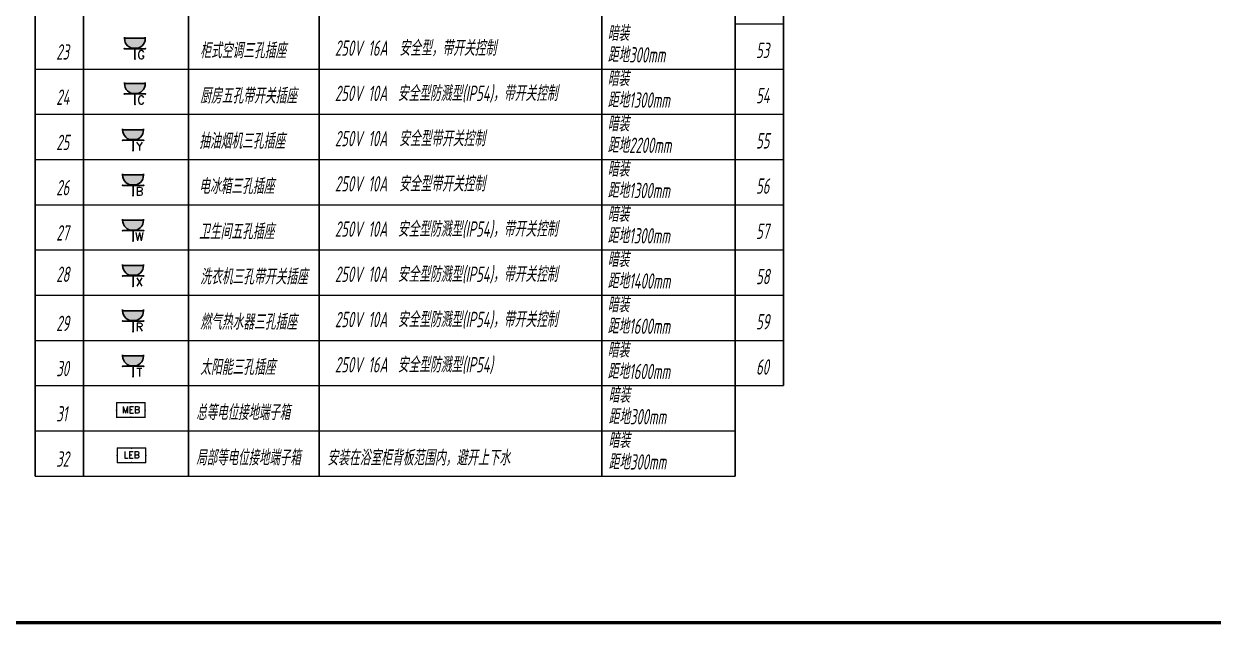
# Model space of a CAD drawing. Extents: x 3774419 to 4775970, y -926964 to 2266.
# Drawn here: x 4447821 to 4486547, y -688304 to -668754 of the extents above; entities that cross this region are included whole.
import ezdxf
from ezdxf.enums import TextEntityAlignment as Align

# ---------------------------------------------------------------- set-up
doc = ezdxf.new("R2010")
doc.units = 0
doc.header["$LTSCALE"] = 1000
doc.header["$MEASUREMENT"] = 0
doc.layers.get('0').update_dxf_attribs({"linetype": 'CONTINUOUS'})
for name, color, linetype, lineweight in [('DIM', 3, 'CONTINUOUS', 20), ('EQUIP-消防', 3, 'CONTINUOUS', 20), ('图框', 147, 'CONTINUOUS', 20)]:
    doc.layers.add(name, color=color, linetype=linetype, lineweight=lineweight)
doc.layers.add('EQUIP-插座', color=3, linetype='CONTINUOUS')
doc.layers.add('TK', color=252, linetype='CONTINUOUS')
doc.styles.add('_TEL_DIM', font='SIMPLEX', dxfattribs={"width": 0.8, "height": 3.5, "bigfont": 'HZTXT'})
doc.styles.add('HZTXT', font='gbeitc.shx', dxfattribs={"width": 0.8, "height": 400, "bigfont": 'hztxt.shx'})

# ---------------------------------------------------------------- blocks, each defined once
blk = doc.blocks.new('$equip$00002389')
for p, q in [((-0.65, 0.65), (-0.65, 0)), ((0.65, 0.65), (-0.65, 0.65)), ((0.65, 0), (0.65, 0.65)), ((-0.65, 0), (0.65, 0))]:
    blk.add_line(p, q)
at = {"const_width": 0.05}
blk.add_lwpolyline([(-0.65, 0.65), (0.65, 0.65), (0.65, 0), (-0.65, 0), (-0.65, 0.65), (0.65, 0.65)], dxfattribs=at)
for p in [(0, 0.65), (-0.65, 0.325), (0, 0), (0.65, 0.325)]:
    blk.add_point(p)
at = {"color": 7, "style": '_TEL_DIM'}
blk.add_attdef('$TEXT$', text='', height=0.3, dxfattribs=at).set_placement((0.006, 0.343), align=Align.MIDDLE_CENTER)
at = {"color": 7, "style": '_TEL_DIM', "flags": 1}
blk.add_attdef('A', text='', height=0.00002, dxfattribs=at).set_placement((0, 0), align=Align.MIDDLE_CENTER)
blk = doc.blocks.new('$equip$00001764')
for p, q in [((-0.5, 1.05), (-0.5, 1)), ((-0.5, 1), (0.5, 1)), ((0.5, 1.05), (0.5, 1)), ((0.5, 0.5), (-0.5, 0.5)), ((0, 0.5), (0, 0))]:
    blk.add_line(p, q)
blk.add_arc((0, 1), 0.5, 180, 0)
for p in [(-0.5, 0.5), (0, 0), (0.5, 0.5)]:
    blk.add_point(p)
for points in [[(0.433, 0.75), (-0.433, 0.75), (0.5, 1), (-0.5, 1)], [(0.25, 0.567), (-0.25, 0.567), (0.433, 0.75), (-0.433, 0.75)], [(0, 0.5), (0, 0.5), (0.25, 0.567), (-0.25, 0.567)]]:
    blk.add_solid(points)
at = {"color": 7, "style": '_TEL_DIM'}
blk.add_attdef('$TEXT$', text='', height=0.4, dxfattribs=at).set_placement((0.303, 0.211), align=Align.MIDDLE_CENTER)
at = {"color": 7, "style": '_TEL_DIM', "flags": 1}
blk.add_attdef('A', text='', height=0.00002, dxfattribs=at).set_placement((0, 0), align=Align.MIDDLE_CENTER)

msp = doc.modelspace()

# ---------------------------------------------------------------- linework, layer by layer
at = {"layer": 'DIM', "color": 2, "linetype": 'Continuous'}
for p, q in [((4470981.2, -668754), (4472551.7, -668754)), ((4448197.2, -670226.2), (4470981.2, -670226.2)), ((4470981.2, -670226.7), (4472551.7, -670226.7)), ((4448197.2, -671698.9), (4470981.2, -671698.9)), ((4470981.2, -671699.4), (4472551.7, -671699.4)), ((4448197.2, -673171.6), (4470981.2, -673171.6)), ((4470981.2, -673172.1), (4472551.7, -673172.1)), ((4448197.2, -674644.3), (4470981.2, -674644.3)), ((4470981.2, -674644.8), (4472551.7, -674644.8)), ((4448197.2, -676117), (4470981.2, -676117)), ((4470981.2, -676117.5), (4472551.7, -676117.5)), ((4448197.2, -677589.7), (4470981.2, -677589.7)), ((4470981.2, -677590.2), (4472551.7, -677590.2)), ((4448197.2, -679062.4), (4470981.2, -679062.4)), ((4470981.2, -679062.9), (4472551.7, -679062.9)), ((4448197.2, -680535), (4470981.2, -680535)), ((4470981.2, -680535.6), (4472551.7, -680535.6)), ((4448197.2, -682007.7), (4470981.2, -682007.7)), ((4448197.2, -683480.4), (4470981.2, -683480.4))]:
    msp.add_line(p, q, dxfattribs=at)
at = {"layer": 'TK', "color": 2}
for p, q in [((4448197.2, -634881.5), (4448197.2, -683480.4)), ((4449767.6, -634881.5), (4449767.6, -683480.4)), ((4453186, -634881.5), (4453186, -683480.4)), ((4457439.2, -634881.5), (4457439.2, -683480.4)), ((4466637.4, -634881.5), (4466637.4, -683480.4)), ((4470981.2, -634882.1), (4470981.2, -683480.4)), ((4472551.7, -634882.1), (4472551.7, -680535.6)), ((4470981.2, -636354.2), (4470981.2, -683480.4))]:
    msp.add_line(p, q, dxfattribs=at)
at = {"layer": '图框', "const_width": 100}
msp.add_lwpolyline([(4522669.6, -688253.6), (4522669.6, -630853.6), (4442069.6, -630853.6), (4442069.6, -688253.6)], close=True, dxfattribs=at)

# ---------------------------------------------------------------- block references
at = {"layer": 'EQUIP-插座', "xscale": 678.8571428656578, "yscale": 678.8571428656578, "zscale": 678.8571428656578}
for p, values in [((4451438.9, -669905.3), {'$TEXT$': 'G'}), ((4451438.9, -671378), {'$TEXT$': 'C'}), ((4451379.8, -672883), {'$TEXT$': 'Y'}), ((4451379.8, -674355.7), {'$TEXT$': 'B'}), ((4451379.8, -675828.4), {'$TEXT$': 'W'}), ((4451379.8, -677301.1), {'$TEXT$': 'X'}), ((4451379.8, -678773.8), {'$TEXT$': 'R'}), ((4451379.8, -680246.4), {'$TEXT$': 'T'})]:
    msp.add_blockref('$equip$00001764', p, dxfattribs=at).add_auto_attribs(values)
at = {"layer": 'EQUIP-消防', "color": 7, "xscale": 720, "yscale": 720, "zscale": 720}
for p, values in [((4451308.9, -681566.4), {'$TEXT$': 'MEB'}), ((4451330.2, -683039.1), {'$TEXT$': 'LEB'})]:
    msp.add_blockref('$equip$00002389', p, dxfattribs=at).add_auto_attribs(values)

# ---------------------------------------------------------------- texts
at = {"color": 0, "style": 'HZTXT'}
for s, width, p in [('暗装', 0.7, (4466829.5, -669313.6)), ('23', 0.7, (4448878.5, -669921.3)), ('柜式空调三孔插座', 0.7, (4453562.8, -669876.9)), ('250V 16A  安全型，带开关控制', 0.7, (4457952, -669796.5)), ('距地300mm', 0.7, (4466829.5, -670015.3)), ('53', 0.7, (4471662.6, -669869.5)), ('暗装', 0.7, (4466829.5, -670786.3)), ('安全型防溅型(IP54)，带开关控制', 0.7, (4459993.6, -671269.2)), ('24', 0.7, (4448878.5, -671394)), ('厨房五孔带开关插座', 0.7, (4453562.8, -671349.6)), ('250V 10A', 0.7, (4457952, -671269.2)), ('距地1300mm', 0.7, (4466829.5, -671487.9)), ('54', 0.7, (4471662.6, -671342.2)), ('暗装', 0.7, (4466829.5, -672259)), ('抽油烟机三孔插座', 0.7, (4453525.6, -672822.2)), ('250V 10A  安全型带开关控制', 0.7, (4457952, -672741.8)), ('25', 0.7, (4448878.5, -672866.7)), ('距地2200mm', 0.7, (4466829.5, -672960.6)), ('暗装', 0.7, (4466829.5, -673731.7)), ('电冰箱三孔插座', 0.7, (4453525.6, -674294.9)), ('250V 10A  安全型带开关控制', 0.7, (4457952, -674214.5)), ('26', 0.7, (4448878.5, -674339.4)), ('距地1300mm', 0.7, (4466829.5, -674433.3)), ('暗装', 0.7, (4466829.5, -675204.4)), ('27', 0.7, (4448878.5, -675812.1)), ('卫生间五孔插座', 0.7, (4453525.6, -675767.6)), ('250V 10A', 0.7, (4457952, -675687.2)), ('安全型防溅型(IP54)，带开关控制', 0.7, (4459993.6, -675687.2)), ('距地1300mm', 0.7, (4466829.5, -675906)), ('暗装', 0.7, (4466829.5, -676677.1)), ('28', 0.7, (4448878.5, -677159.4)), ('洗衣机三孔带开关插座', 0.7, (4453562.8, -677240.3)), ('250V 10A', 0.7, (4457952, -677159.9)), ('安全型防溅型(IP54)，带开关控制', 0.7, (4459993.6, -677159.9)), ('距地1400mm', 0.7, (4466829.5, -677378.7)), ('暗装', 0.7, (4466829.5, -678149.8)), ('安全型防溅型(IP54)，带开关控制', 0.7, (4459993.6, -678632.6)), ('29', 0.7, (4448878.5, -678757.5)), ('燃气热水器三孔插座', 0.7, (4453562.8, -678713)), ('250V 10A', 0.7, (4457952, -678632.6)), ('距地1600mm', 0.7, (4466829.5, -678851.4)), ('暗装', 0.7, (4466829.5, -679622.5)), ('太阳能三孔插座', 0.7, (4453562.8, -680185.7)), ('250V 16A', 0.7, (4457952, -680105.3)), ('安全型防溅型(IP54)', 0.7, (4459993.6, -680105.3)), ('30', 0.7, (4448878.5, -680230.2)), ('距地1600mm', 0.7, (4466829.5, -680324.1)), ('暗装', 0.7, (4466857.4, -681095.2)), ('总等电位接地端子箱', 0.68, (4453432.4, -681658.4)), ('31', 0.7, (4448878.5, -681702.9)), ('距地300mm', 0.7, (4466857.4, -681796.8)), ('暗装', 0.7, (4466857.4, -682567.9)), ('32', 0.7, (4448878.5, -683175.5)), ('局部等电位接地端子箱', 0.68, (4453432.4, -683131.1)), ('安装在浴室柜背板范围内，避开上下水', 0.7, (4457702.7, -683135)), ('距地300mm', 0.7, (4466857.4, -683269.5))]:
    msp.add_text(s, height=500, dxfattribs=dict(at, width=width)).set_placement(p)
at = {"style": 'HZTXT', "width": 0.7}
for s, p in [('55', (4471662.6, -672814.9)), ('56', (4471662.6, -674287.6)), ('57', (4471662.6, -675760.3)), ('58', (4471662.6, -677233)), ('59', (4471662.6, -678705.7)), ('60', (4471662.6, -680178.4))]:
    msp.add_text(s, height=500, dxfattribs=at).set_placement(p)

doc.saveas('drawing.dxf')
